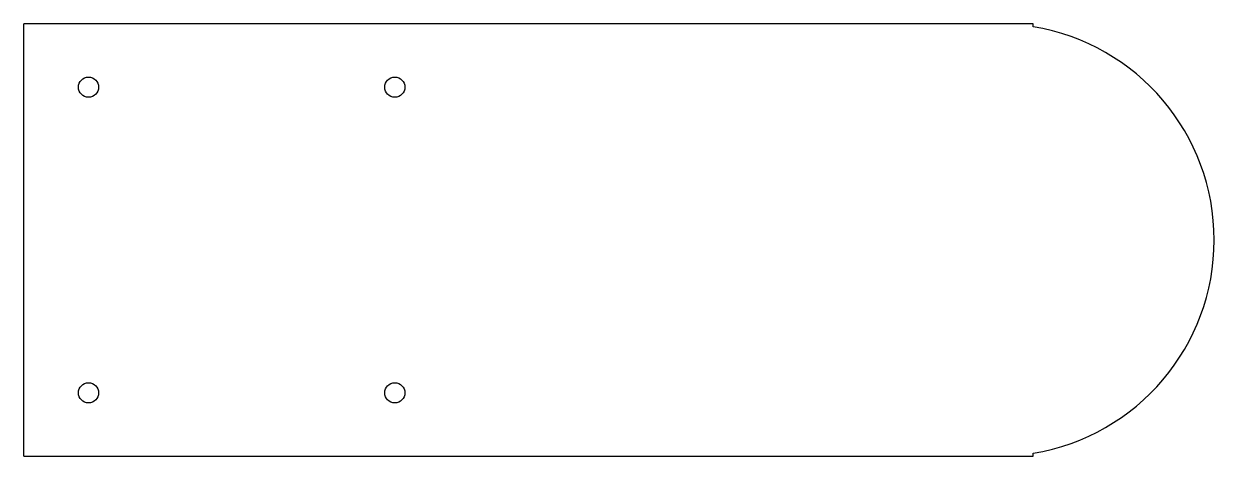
# Model space of a CAD drawing. Header units: millimetres. Extents: x -54 to 58, y -20 to 20.
import ezdxf

# ---------------------------------------------------------------- set-up
doc = ezdxf.new("R2010")
doc.units = ezdxf.units.MM

msp = doc.modelspace()

# ---------------------------------------------------------------- linework, layer by layer
at = {"layer": 'slot_a'}
for p, q in [((40.94, 20.36), (-53.96, 20.36)), ((-53.96, -20.36), (-53.96, 20.36)), ((40.94, 20.08), (40.94, 20.36)), ((40.94, -20.36), (40.94, -20.08)), ((-53.96, -20.36), (40.94, -20.36))]:
    msp.add_line(p, q, dxfattribs=at)
for centre in [(-47.87, 14.39), (-19.08, 14.39), (-47.87, -14.39), (-19.08, -14.39)]:
    msp.add_circle(centre, 0.95, dxfattribs=at)
msp.add_arc((37.59, 0), 20.36, -80.528, 80.528, dxfattribs=at)

doc.saveas('drawing.dxf')
